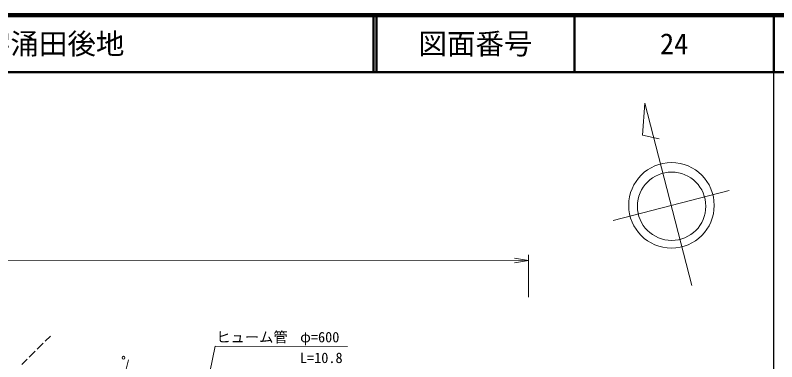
# Model space of a CAD drawing. Units: millimetres at full size, sheet at 1:1000; details may follow other scales. Extents: x 40000 to 680000, y 20000 to 380000.
# Drawn here: x 445866 to 579500, y 319264 to 380000 of the extents above; entities that cross this region are included whole.
import ezdxf
from ezdxf.enums import TextEntityAlignment as Align

# ---------------------------------------------------------------- set-up
doc = ezdxf.new("R2010")
doc.units = ezdxf.units.MM
doc.header["$LTSCALE"] = 1000
for name, color, linetype, lineweight in [('M-BGD', 7, 'Continuous', 13), ('M-BMK-ROW', 30, 'Continuous', 13), ('M-BMK-SRVR', 3, 'Continuous', 13), ('M-STR-HTXT', 7, 'Continuous', 13), ('M-TTL', 2, 'Continuous', 140), ('M-TTL-BAND', 7, 'Continuous', 25), ('M-TTL-LINE', 7, 'Continuous', 50), ('S-STR-HTXT', 7, 'Continuous', 13)]:
    doc.layers.add(name, color=color, linetype=linetype, lineweight=lineweight)
doc.layers.add('M-TTL-TXT', color=7, linetype='Continuous')
doc.styles.add('ＭＳ ゴシック', font='')
doc.styles.get('ＭＳ ゴシック').set_extended_font_data('MS Gothic')

# ---------------------------------------------------------------- blocks, each defined once
blk = doc.blocks.new('open_arrow')
at = {"color": 0, "linetype": 'Continuous', "lineweight": -2}
blk.add_lwpolyline([(7.5, 1.25), (0, 0), (7.5, -1.25)], dxfattribs=at)

msp = doc.modelspace()

# ---------------------------------------------------------------- linework, layer by layer
at = {"layer": 'M-BGD'}
for p, q in [((451140, 322858), (452069, 323775)), ((449716, 321453), (450784, 322507)), ((448293, 320048), (449360, 321102)), ((447008, 318780), (447937, 319697))]:
    msp.add_line(p, q, dxfattribs=at)
msp.add_lwpolyline([(465757, 319601), (464053, 312845), (464616, 306360), (467086, 300648), (469249, 297971), (470727, 292368), (470452, 289655), (469768, 287036), (469981, 285029), (471148, 278992)], dxfattribs=at)
at = {"layer": 'M-BMK-ROW'}
msp.add_circle((464865, 319977), 250, dxfattribs=at)
at = {"layer": 'M-BMK-SRVR'}
for p, q in [((556349, 364611), (555943, 358958)), ((564605, 332627), (556349, 364611)), ((555943, 358958), (558876, 358325)), ((550813, 344044), (571148, 349293))]:
    msp.add_line(p, q, dxfattribs=at)
for centre, radius in [((561022, 346679), 7501), ((561053, 346524), 6000)]:
    msp.add_circle(centre, radius, dxfattribs=at)
at = {"layer": 'M-STR-HTXT'}
for p, q in [((313182, 337134), (535947, 336997)), ((535943, 330600), (535947, 337997))]:
    msp.add_line(p, q, dxfattribs=at)
at = {"layer": 'M-TTL'}
msp.add_line((680000, 380000), (40000, 380000), dxfattribs=at)
at = {"layer": 'M-TTL-BAND'}
msp.add_line((579000, 20000), (579000, 370000), dxfattribs=at)
at = {"layer": 'M-TTL-LINE'}
for p, q in [((508747, 380000), (508747, 370000)), ((509247, 380000), (509247, 370000)), ((543997, 380000), (543997, 370000)), ((579000, 380000), (579000, 370000)), ((40000, 370000), (680000, 370000))]:
    msp.add_line(p, q, dxfattribs=at)
at = {"layer": 'S-STR-HTXT'}
msp.add_lwpolyline([(471968, 278089), (480944, 321978), (504181, 321965)], dxfattribs=at)

# ---------------------------------------------------------------- block references
at = {"layer": 'M-STR-HTXT', "xscale": 333, "yscale": 333, "rotation": 180}
msp.add_blockref('open_arrow', (535947, 336997), dxfattribs=at)

# ---------------------------------------------------------------- texts
at = {"layer": 'M-STR-HTXT', "style": 'ＭＳ ゴシック'}
for s, p in [('φ=600', (495859, 323586)), ('L=10.8', (495829, 319953))]:
    msp.add_text(s, height=1833, rotation=359.986, dxfattribs=at).set_placement(p, align=Align.MIDDLE_LEFT)
at = {"layer": 'M-TTL-TXT', "style": 'ＭＳ ゴシック'}
msp.add_text('下関市豊浦町大字涌田後地', height=3666, dxfattribs=at).set_placement((405024, 375000), align=Align.MIDDLE_LEFT)
for s, p in [('図面番号', (526622, 375000)), ('24', (561497, 375000))]:
    msp.add_text(s, height=3666, dxfattribs=at).set_placement(p, align=Align.MIDDLE_CENTER)
at = {"layer": 'S-STR-HTXT', "style": 'ＭＳ ゴシック'}
msp.add_text('ヒューム管', height=1833, rotation=359.967, dxfattribs=at).set_placement((481160, 323586), align=Align.MIDDLE_LEFT)

doc.saveas('drawing.dxf')
